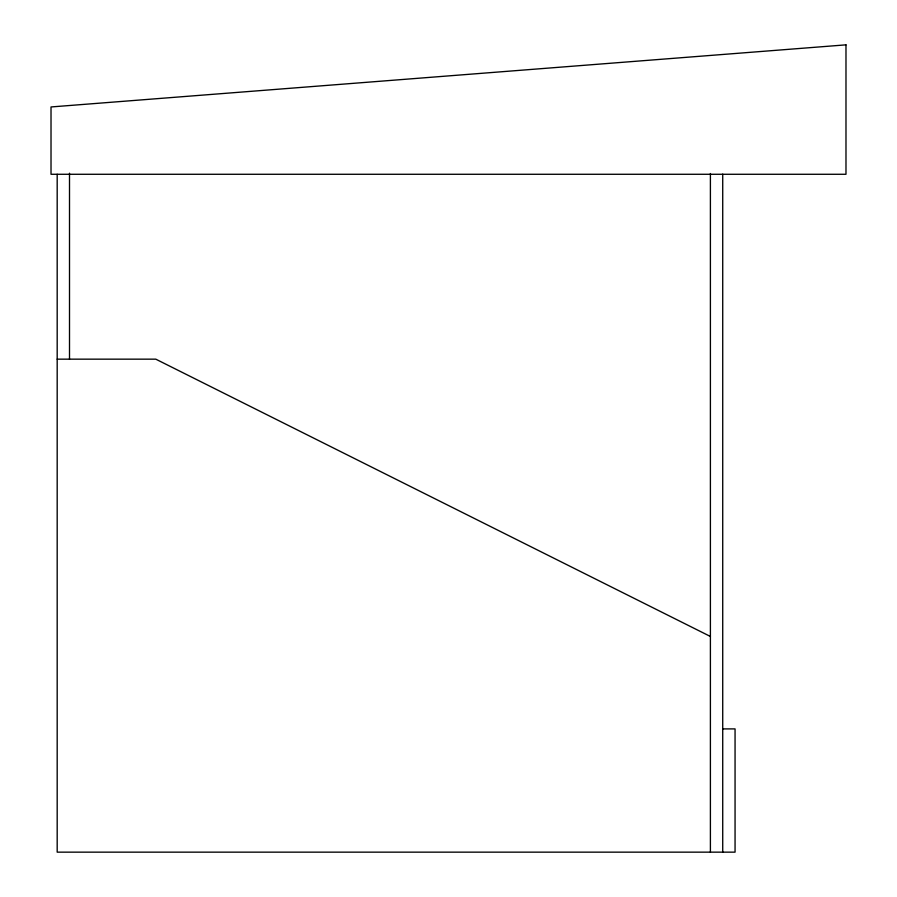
<?xml version="1.0" encoding="UTF-8"?>
<svg xmlns="http://www.w3.org/2000/svg" width="897" height="897" viewBox="0 0 897 897"><rect width="100%" height="100%" fill="white"/><g stroke="black" fill="none" stroke-linecap="round" stroke-linejoin="round"><path stroke-width="1.35" d="M57.184 359.159L155.786 359.159L710.402 636.466M722.724 728.902L735.058 728.902L735.058 852.15L57.184 852.15L57.184 174.276M722.724 174.13L722.724 852.15M710.402 173.513L710.402 852.15M69.506 173.211L69.506 359.159M845.983 44.85L51.017 106.956L51.017 174.276L845.983 174.276L845.983 44.85"/></g></svg>
